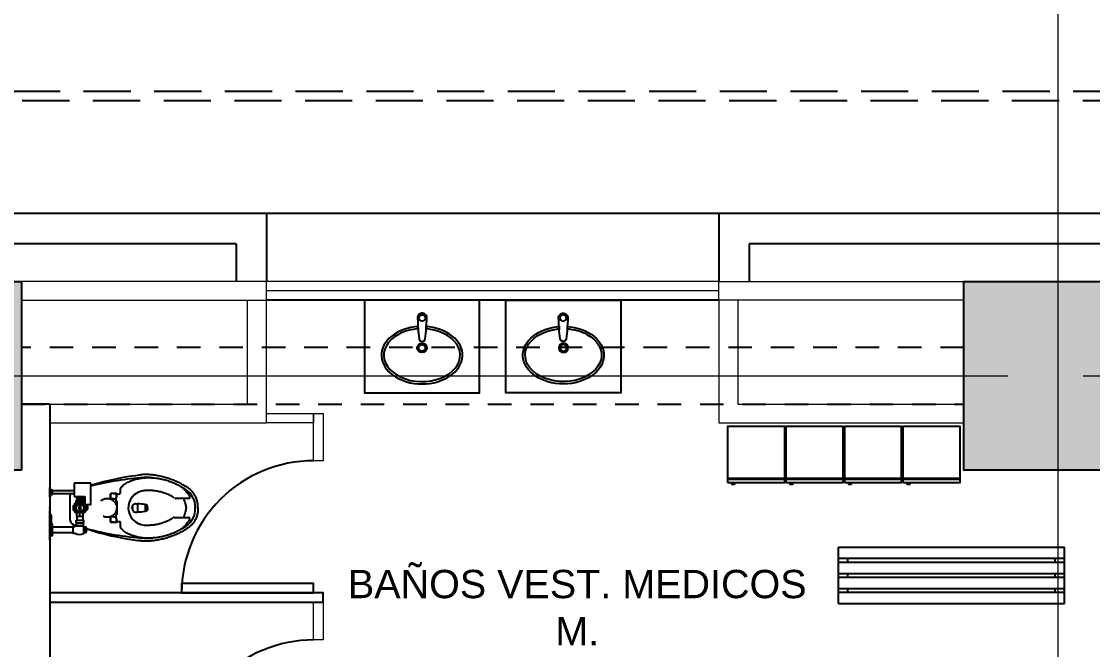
# Model space of a CAD drawing. Header units: metres. Extents: x -22 to 564, y 0 to 143.
# Drawn here: x 237.1 to 242.79, y 52.82 to 56.15 of the extents above; entities that cross this region are included whole.
import ezdxf

# ---------------------------------------------------------------- set-up
doc = ezdxf.new("R2010")
doc.units = ezdxf.units.M
for name, pattern in [('EJES630', [6.3, 5.5, -0.4, 0, -0.4]), ('XREF 2N NEURO-ONCOLOGIA$0$DASHED2', [0.375, 0.25, -0.125]), ('XREF 2N NEURO-ONCOLOGIA$0$HIDDEN2', [0.1875, 0.125, -0.0625]), ('XREF 2N NEURO-ONCOLOGIA$0$XR-00$0$HIDDEN', [0.375, 0.25, -0.125])]:
    doc.linetypes.add(name, pattern=pattern)
for name, color, linetype, lineweight in [('EJES', 11, 'EJES630', 0), ('XREF 2N NEURO-ONCOLOGIA$0$HERRERIAS', 1, 'Continuous', 18), ('XREF 2N NEURO-ONCOLOGIA$0$MUROS DE TABLAROCA', 150, 'Continuous', 13)]:
    doc.layers.add(name, color=color, linetype=linetype, lineweight=lineweight)
for name, color, linetype in [('TEXTO', 7, 'Continuous'), ('XREF 2N NEURO-ONCOLOGIA$0$-CG-M-WALL', 7, 'Continuous'), ('XREF 2N NEURO-ONCOLOGIA$0$CANCELES', 1, 'Continuous'), ('XREF 2N NEURO-ONCOLOGIA$0$COLUMNAS', 6, 'Continuous'), ('XREF 2N NEURO-ONCOLOGIA$0$CONTRAVENTEOS', 6, 'XREF 2N NEURO-ONCOLOGIA$0$HIDDEN2'), ('XREF 2N NEURO-ONCOLOGIA$0$LAMINA MULTIPERFORADA', 9, 'Continuous'), ('XREF 2N NEURO-ONCOLOGIA$0$MAMPARAS BAÑO', 1, 'Continuous'), ('XREF 2N NEURO-ONCOLOGIA$0$MOBILIARIO', 161, 'Continuous'), ('XREF 2N NEURO-ONCOLOGIA$0$Mobiliario Fijo', 40, 'Continuous'), ('XREF 2N NEURO-ONCOLOGIA$0$MUROS', 3, 'Continuous'), ('XREF 2N NEURO-ONCOLOGIA$0$MUROS BAJOS', 2, 'Continuous'), ('XREF 2N NEURO-ONCOLOGIA$0$NOVIDESA', 11, 'Continuous')]:
    doc.layers.add(name, color=color, linetype=linetype)
doc.styles.add('100 LOCALES 25', font='arial.ttf', dxfattribs={"height": 0.25})

# ---------------------------------------------------------------- blocks, each defined once
blk = doc.blocks.new('XREF 2N NEURO-ONCOLOGIA$0$WC CON FLUXO')
for p, q in [((-0.0034, 0), (0.0034, 0)), ((0, 0.0034), (0, -0.0034)), ((0.107, 0), (0.0582, 0)), ((-0.0197, -0.0022), (-0.0141, -0.0008)), ((0.0575, -0.0007), (0.0576, -0.0026)), ((0.0575, -0.0007), (0.1078, -0.0007)), ((0.0585, -0.0037), (0.069, -0.0067)), ((0.069, -0.0067), (0.0964, -0.0067)), ((0.0705, -0.0086), (0.0708, -0.0154)), ((0.0708, -0.0154), (0.0946, -0.0154)), ((0.0736, -0.1306), (0.0736, -0.0154)), ((0.0918, -0.0155), (0.0917, -0.1306)), ((0.0946, -0.0154), (0.0948, -0.0086)), ((0.0964, -0.0067), (0.1066, -0.0038)), ((0.1072, 0), (0.107, 0)), ((0.1078, -0.0025), (0.1078, -0.0007)), ((-0.0587, -0.1062), (-0.0589, -0.1062)), ((0.0587, -0.1062), (-0.0587, -0.1062)), ((0.0587, -0.1062), (0.0589, -0.1062)), ((-0.0958, -0.1423), (-0.0805, -0.1423)), ((-0.082, -0.1612), (-0.0802, -0.1612)), ((-0.082, -0.1612), (-0.0815, -0.1789)), ((-0.0805, -0.1423), (-0.08, -0.1433)), ((-0.0805, -0.1423), (-0.0801, -0.1593)), ((-0.0802, -0.1612), (-0.0801, -0.1682)), ((-0.0801, -0.1593), (-0.08, -0.1645)), ((-0.0801, -0.1682), (-0.08, -0.1743)), ((-0.08, -0.1433), (-0.08, -0.1403)), ((-0.08, -0.1403), (-0.0684, -0.1403)), ((-0.08, -0.1433), (-0.08, -0.1809)), ((-0.08, -0.1645), (-0.08, -0.1732)), ((-0.0663, -0.1424), (-0.0663, -0.1461)), ((-0.0446, -0.1606), (-0.0284, -0.1606)), ((-0.0233, -0.1591), (-0.0175, -0.145)), ((-0.0175, -0.1762), (-0.0233, -0.1621)), ((-0.0175, -0.165), (-0.0175, -0.1562)), ((-0.0174, -0.1563), (-0.0174, -0.1649)), ((-0.0154, -0.1429), (-0.0019, -0.1373)), ((-0.013, -0.1295), (-0.013, -0.1264)), ((-0.013, -0.1295), (-0.013, -0.1336)), ((-0.0127, -0.1264), (-0.0127, -0.1292)), ((-0.0086, -0.1264), (-0.0086, -0.1292)), ((-0.004, -0.1264), (-0.004, -0.1292)), ((0.0024, -0.1373), (0.0149, -0.1425)), ((0.0044, -0.1264), (0.0044, -0.1292)), ((0.009, -0.1264), (0.009, -0.1292)), ((0.0101, -0.1336), (0.0245, -0.1336)), ((0.0131, -0.1264), (0.0131, -0.1292)), ((0.0134, -0.1336), (0.0134, -0.1264)), ((0.0178, -0.1563), (0.0178, -0.1649)), ((0.0179, -0.145), (0.0233, -0.1579)), ((0.0179, -0.165), (0.0179, -0.1562)), ((0.0238, -0.1621), (0.0182, -0.1757)), ((0.027, -0.1406), (0.0268, -0.1376)), ((0.0276, -0.1396), (0.0276, -0.1521)), ((0.0276, -0.1431), (0.0287, -0.1431)), ((0.0276, -0.1781), (0.0276, -0.1691)), ((0.0276, -0.1691), (0.0276, -0.1816)), ((0.0287, -0.1431), (0.0294, -0.1781)), ((0.0287, -0.1431), (0.0292, -0.1439)), ((0.0296, -0.1701), (0.0292, -0.1439)), ((0.0292, -0.1439), (0.0294, -0.1439)), ((0.0294, -0.1439), (0.0298, -0.1431)), ((0.0294, -0.1439), (0.03, -0.1773)), ((0.0298, -0.1773), (0.0296, -0.1701)), ((0.0304, -0.1781), (0.0298, -0.1431)), ((0.0298, -0.1431), (0.03, -0.1431)), ((0.03, -0.1431), (0.0306, -0.1781)), ((0.03, -0.1431), (0.03, -0.1431)), ((0.03, -0.1431), (0.0304, -0.1439)), ((0.0304, -0.1439), (0.0308, -0.1622)), ((0.0304, -0.1439), (0.0306, -0.1439)), ((0.0306, -0.1439), (0.031, -0.1433)), ((0.0306, -0.1439), (0.0308, -0.1498)), ((0.0308, -0.1498), (0.0309, -0.1593)), ((0.0308, -0.1622), (0.0309, -0.1703)), ((0.0309, -0.1593), (0.0309, -0.1605)), ((0.0309, -0.1605), (0.0309, -0.162)), ((0.0309, -0.162), (0.031, -0.1637)), ((0.0309, -0.1703), (0.0309, -0.1724)), ((0.0732, -0.1305), (0.0664, -0.1305)), ((0.131, -0.1305), (0.0921, -0.1305)), ((0.131, -0.2187), (0.131, -0.1305)), ((-0.1331, -0.1809), (-0.1338, -0.1805)), ((-0.1331, -0.181), (-0.1331, -0.181)), ((-0.1331, -0.181), (-0.133, -0.181)), ((-0.133, -0.181), (-0.1329, -0.181)), ((-0.1329, -0.1837), (-0.133, -0.1814)), ((-0.133, -0.1814), (-0.0996, -0.1814)), ((-0.1329, -0.181), (-0.1319, -0.181)), ((-0.1329, -0.1837), (-0.0999, -0.1837)), ((-0.1302, -0.1867), (-0.1329, -0.1837)), ((-0.1319, -0.181), (-0.1269, -0.1809)), ((-0.1026, -0.1867), (-0.1302, -0.1867)), ((-0.1302, -0.1867), (-0.1301, -0.1933)), ((-0.1287, -0.1946), (-0.104, -0.1946)), ((-0.1269, -0.1809), (-0.1141, -0.1807)), ((-0.1141, -0.1807), (-0.1105, -0.1806)), ((-0.1109, -0.1952), (-0.1109, -0.1949)), ((-0.1105, -0.1806), (-0.1008, -0.1805)), ((-0.1028, -0.1933), (-0.1026, -0.1867)), ((-0.0999, -0.1837), (-0.1026, -0.1867)), ((-0.1008, -0.1805), (-0.1002, -0.1805)), ((-0.0998, -0.1814), (-0.0999, -0.1837)), ((-0.0996, -0.1805), (-0.0989, -0.1809)), ((-0.0996, -0.1814), (-0.0989, -0.181)), ((-0.0958, -0.1789), (-0.0815, -0.1789)), ((-0.0815, -0.1789), (-0.0807, -0.1775)), ((-0.0807, -0.1775), (-0.0806, -0.1775)), ((-0.0806, -0.1775), (-0.08, -0.1785)), ((-0.08, -0.1732), (-0.08, -0.1742)), ((-0.08, -0.1809), (-0.0684, -0.1809)), ((-0.0663, -0.1789), (-0.0663, -0.1751)), ((-0.0446, -0.1751), (-0.0446, -0.1777)), ((-0.0446, -0.1777), (-0.0229, -0.1776)), ((-0.0154, -0.1783), (-0.0013, -0.1842)), ((-0.0126, -0.1946), (-0.0126, -0.1919)), ((-0.0075, -0.1946), (-0.0075, -0.1919)), ((-0.0031, -0.1946), (-0.0031, -0.1919)), ((0.0022, -0.1839), (0.0158, -0.1783)), ((0.0058, -0.1946), (0.0058, -0.1919)), ((0.0097, -0.1946), (0.0097, -0.1919)), ((0.0101, -0.1876), (0.0245, -0.1876)), ((0.0134, -0.1919), (0.0134, -0.1876)), ((0.0134, -0.1946), (0.0134, -0.1919)), ((0.0162, -0.2187), (0.0162, -0.1879)), ((0.0162, -0.1879), (0.021, -0.1879)), ((0.0162, -0.2187), (0.131, -0.2187)), ((0.0201, -0.1879), (0.0205, -0.1876)), ((0.0209, -0.1879), (0.0213, -0.1876)), ((0.0267, -0.1839), (0.027, -0.1806)), ((0.0294, -0.1781), (0.0276, -0.1781)), ((0.0294, -0.1781), (0.0298, -0.1773)), ((0.0298, -0.1773), (0.03, -0.1773)), ((0.03, -0.1773), (0.0304, -0.1781)), ((0.0304, -0.1781), (0.0306, -0.1781)), ((0.0306, -0.1781), (0.031, -0.1774)), ((0.0517, -0.1879), (0.0554, -0.1879)), ((-0.0763, -0.3379), (-0.0765, -0.3256)), ((-0.0763, -0.3255), (-0.0763, -0.3536)), ((-0.0729, -0.3219), (-0.0727, -0.3219)), ((-0.0726, -0.3219), (-0.0679, -0.3219)), ((-0.0509, -0.3222), (-0.0726, -0.3219)), ((-0.0679, -0.3219), (-0.0561, -0.3219)), ((-0.0561, -0.3219), (-0.0511, -0.3219)), ((-0.0481, -0.353), (-0.0473, -0.326)), ((-0.0476, -0.3384), (-0.0479, -0.353)), ((0.0476, -0.3381), (0.0475, -0.3258)), ((0.0476, -0.3258), (0.0476, -0.353)), ((0.0511, -0.3221), (0.0512, -0.3221)), ((0.0513, -0.3221), (0.0561, -0.3221)), ((0.0731, -0.3224), (0.0513, -0.3221)), ((0.0561, -0.3221), (0.0679, -0.3221)), ((0.0679, -0.3221), (0.0729, -0.3221)), ((0.0759, -0.3542), (0.0767, -0.3262)), ((0.0763, -0.3386), (0.0761, -0.3539)), ((-0.1069, -0.3779), (-0.1063, -0.3779)), ((-0.1047, -0.377), (-0.1046, -0.3768)), ((-0.1029, -0.3758), (-0.1024, -0.3758)), ((-0.1024, -0.3758), (-0.0787, -0.3758)), ((-0.0763, -0.3536), (-0.056, -0.3539)), ((-0.0761, -0.3536), (-0.0761, -0.3536)), ((-0.0752, -0.3536), (-0.0761, -0.3536)), ((-0.0761, -0.3536), (-0.0761, -0.3538)), ((-0.0761, -0.3538), (-0.0761, -0.3539)), ((-0.0735, -0.3627), (-0.0761, -0.3539)), ((-0.0752, -0.3536), (-0.0752, -0.3536)), ((-0.0752, -0.3536), (-0.0729, -0.3536)), ((-0.0742, -0.3721), (-0.0742, -0.3698)), ((-0.0735, -0.3636), (-0.0735, -0.3598)), ((-0.0693, -0.3562), (-0.056, -0.3563)), ((-0.056, -0.353), (-0.0373, -0.353)), ((-0.056, -0.353), (-0.056, -0.3563)), ((-0.0364, -0.3539), (-0.0364, -0.3562)), ((0.0364, -0.3562), (0.0364, -0.3539)), ((0.0373, -0.353), (0.0551, -0.353)), ((0.056, -0.3539), (0.056, -0.3562)), ((0.056, -0.3539), (0.0759, -0.3542)), ((0.0761, -0.3541), (0.0735, -0.3629)), ((0.0735, -0.3598), (0.0735, -0.3636)), ((0.0742, -0.3698), (0.0742, -0.3721)), ((0.0761, -0.3539), (0.0759, -0.3539)), ((0.0761, -0.354), (0.0761, -0.3539)), ((0.0761, -0.3541), (0.0761, -0.354)), ((0.0787, -0.3758), (0.1024, -0.3758)), ((0.1024, -0.3758), (0.1029, -0.3758)), ((0.1069, -0.3779), (0.1052, -0.3779)), ((-0.0026, -0.4379), (-0.0058, -0.4387)), ((0.0058, -0.4387), (-0.0058, -0.4387)), ((0.0026, -0.4379), (0.0058, -0.4387)), ((-0.0907, -0.5014), (-0.0907, -0.5014)), ((0.0216, -0.4666), (-0.0216, -0.4666)), ((0.0181, -0.5057), (-0.0181, -0.5057)), ((-0.0176, -0.5057), (-0.0171, -0.5081)), ((0.0176, -0.5057), (0.0171, -0.5081)), ((0, -0.5182), (0, -0.5191)), ((-0.0501, -0.6597), (-0.0501, -0.7362)), ((0.0501, -0.7362), (0.0501, -0.6674)), ((-0.0062, -0.724), (0, -0.724)), ((0.0062, -0.724), (0, -0.724))]:
    blk.add_line(p, q)
for points in [[(-0.169, -0.0008), (-0.1688, 0)], [(-0.1688, 0), (-0.0143, 0)], [(-0.0141, -0.0008), (-0.0143, 0)], [(-0.169, -0.0008), (-0.1634, -0.0022)], [(-0.1686, -0.0008), (-0.0145, -0.0008)], [(-0.1634, -0.0022), (-0.0197, -0.0022)], [(-0.152, -0.0025), (-0.1464, -0.0081)], [(-0.1473, -0.013), (-0.1477, -0.0069)], [(-0.1452, -0.015), (-0.0876, -0.015)], [(-0.145, -0.0087), (-0.0382, -0.0087)], [(-0.0855, -0.013), (-0.0853, -0.0087)], [(-0.0367, -0.0081), (-0.0312, -0.0025)], [(-0.1318, -0.1231), (-0.1338, -0.1231), (-0.1338, -0.135)], [(-0.101, -0.1231), (-0.099, -0.1231), (-0.099, -0.135)], [(-0.0967, -0.1399), (-0.0965, -0.1403)], [(-0.0958, -0.1412), (-0.0958, -0.1789), (-0.0958, -0.1799)], [(-0.0807, -0.1775), (-0.0811, -0.168), (-0.0812, -0.1612)], [(-0.0446, -0.1461), (-0.0446, -0.1435), (-0.0228, -0.1434)], [(-0.0149, -0.1632), (-0.0149, -0.1579), (-0.0132, -0.1579), (-0.0132, -0.1598), (-0.0116, -0.1598), (-0.0116, -0.1579), (-0.0099, -0.1579), (-0.0099, -0.1632), (-0.0116, -0.1632), (-0.0116, -0.1613), (-0.0132, -0.1613), (-0.0132, -0.1632), (-0.0149, -0.1632)], [(-0.0137, -0.1355), (-0.0135, -0.1336), (-0.0096, -0.1336)], [(-0.0074, -0.1618), (-0.0045, -0.1618), (-0.0045, -0.1632), (-0.0091, -0.1632), (-0.0091, -0.1579), (-0.0045, -0.1579), (-0.0045, -0.1593), (-0.0074, -0.1593), (-0.0074, -0.1618)], [(-0.0074, -0.1612), (-0.005, -0.1612), (-0.005, -0.1599)], [(-0.0039, -0.1579), (-0.0023, -0.1579), (-0.0023, -0.1618), (-0.0002, -0.1618), (-0.0002, -0.1632), (-0.0039, -0.1632), (-0.0039, -0.1579)], [(-0.0008, -0.1579), (0.0008, -0.1579), (0.0018, -0.1612), (0.0027, -0.1579), (0.0043, -0.1579), (0.0027, -0.1632), (0.0008, -0.1632), (-0.0008, -0.1579)], [(0.0064, -0.1618), (0.0093, -0.1618), (0.0093, -0.1632), (0.0048, -0.1632), (0.0048, -0.1579), (0.0093, -0.1579), (0.0093, -0.1593), (0.0064, -0.1593), (0.0064, -0.1618)], [(0.0064, -0.1612), (0.0089, -0.1612), (0.0089, -0.1599)], [(0.0097, -0.1632), (0.0114, -0.1606), (0.0097, -0.1579), (0.0116, -0.1579), (0.0124, -0.1592), (0.0132, -0.1579), (0.0151, -0.1579), (0.0134, -0.1606), (0.0151, -0.1632), (0.0132, -0.1632), (0.0124, -0.1619), (0.0116, -0.1632), (0.0097, -0.1632)], [(0.053, -0.1489), (0.053, -0.1417), (0.0573, -0.1417), (0.0573, -0.1384), (0.0587, -0.1384), (0.0587, -0.1828), (0.0573, -0.1828), (0.0573, -0.1795), (0.053, -0.1795), (0.053, -0.1723), (0.0573, -0.1723), (0.0573, -0.1489), (0.053, -0.1489), (0.053, -0.1723)], [(0.0587, -0.1833), (0.0594, -0.1793), (0.0599, -0.1585), (0.0594, -0.1419), (0.059, -0.1387), (0.0587, -0.1379)], [(-0.0965, -0.1805), (-0.1363, -0.1805)], [(-0.133, -0.1814), (-0.1338, -0.1814), (-0.1331, -0.181), (-0.1331, -0.1809), (-0.1331, -0.1809), (-0.1331, -0.1809), (-0.1331, -0.1809), (-0.1331, -0.1809), (-0.1331, -0.1808), (-0.1331, -0.1808), (-0.1331, -0.1808), (-0.133, -0.1808), (-0.133, -0.1808), (-0.1329, -0.1808), (-0.1329, -0.1808), (-0.1328, -0.1808), (-0.1326, -0.1808), (-0.1322, -0.1808), (-0.1313, -0.1808), (-0.1297, -0.1807), (-0.1275, -0.1807), (-0.1236, -0.1806), (-0.1168, -0.1806), (-0.1117, -0.1805), (-0.1093, -0.1805), (-0.1093, -0.1805)], [(-0.0989, -0.1809), (-0.0989, -0.1809), (-0.0989, -0.1809), (-0.0989, -0.1809), (-0.0989, -0.1809), (-0.0989, -0.1809), (-0.099, -0.1809), (-0.099, -0.1809), (-0.099, -0.1809), (-0.099, -0.1809), (-0.0992, -0.1809), (-0.0998, -0.1809), (-0.1026, -0.181), (-0.1045, -0.181), (-0.1092, -0.1811), (-0.1162, -0.1812), (-0.1277, -0.1813), (-0.1297, -0.1813), (-0.1314, -0.1814), (-0.1325, -0.1814), (-0.1332, -0.1814), (-0.1334, -0.1814)], [(-0.1219, -0.1952), (-0.1219, -0.1949)], [(0.0212, -0.188), (0.0212, -0.1879), (0.0514, -0.1879), (0.0514, -0.1879)]]:
    blk.add_lwpolyline(points)
for points in [[(-0.1318, -0.015), (-0.101, -0.015), (-0.101, -0.1231), (-0.1318, -0.1231)], [(-0.0663, -0.1461), (-0.0446, -0.1461), (-0.0446, -0.1751), (-0.0663, -0.1751)], [(-0.013, -0.1264), (0.0134, -0.1264), (0.0134, -0.1292), (-0.013, -0.1292)], [(0.031, -0.1814), (0.0417, -0.1814), (0.0417, -0.1398), (0.031, -0.1398)], [(0.031, -0.1399), (0.0372, -0.1399), (0.0372, -0.1487), (0.031, -0.1487)], [(0.031, -0.1517), (0.0372, -0.1517), (0.0372, -0.1694), (0.031, -0.1694)], [(0.0417, -0.1455), (0.053, -0.1455), (0.053, -0.1757), (0.0417, -0.1757)], [(-0.0131, -0.1919), (0.0135, -0.1919), (0.0135, -0.1946), (-0.0131, -0.1946)], [(-0.0073, -0.1946), (0.0077, -0.1946), (0.0077, -0.2007), (-0.0073, -0.2007)], [(0.031, -0.1725), (0.0372, -0.1725), (0.0372, -0.1813), (0.031, -0.1813)]]:
    blk.add_lwpolyline(points, close=True)
for radius in [0.0287, 0.0208, 0.0206]:
    blk.add_circle((0.0002, -0.1606), radius)
for centre, radius, start, end in [((0.0582, -0.0007), 0.000699, 90.9528, 179.9884), ((-0.1685, 0.0038), 0.0046, 263.5947, 268.4559), ((-0.1529, -0.0035), 0.00135, 45.0725, 87.1801), ((-0.1452, -0.0129), 0.0021, 183, 270), ((-0.145, -0.0067), 0.00204, 225, 270), ((-0.0876, -0.0129), 0.0021, 270, 357), ((-0.0382, -0.0067), 0.00204, 270, 315), ((-0.0302, -0.0035), 0.00137, 94.7227, 134.7414), ((-0.0146, 0.0033), 0.00404, 271.1487, 276.8791), ((0.059, -0.0024), 0.0014, 186.7349, 251.2313), ((0.0685, -0.0087), 0.00201, 2.8263, 77.3063), ((0.0968, -0.0087), 0.00201, 102.6722, 177.1705), ((0.1064, -0.0024), 0.00142, 280.2182, 357.7148), ((0.1071, -0.0007), 0.000699, 359.9963, 84.9523), ((-0.0589, -0.1386), 0.0324, 90, 162.4418), ((0.0589, -0.1386), 0.0324, 63.0756, 90), ((-0.0899, -0.1604), 0.0506, 150.3792, 203.3877), ((-0.0976, -0.135), 0.0014, 180, 202.3854), ((-0.1465, -0.1622), 0.0546, 24.1417, 29.2361), ((-0.0951, -0.1399), 0.00152, 197.7005, 241.6179), ((1.4324, -0.6105), 1.5966, 162.4445, 162.9485), ((1.4324, -0.6105), 1.5966, 162.4418, 162.4445), ((0.3455, -0.1572), 0.4265, 180.5403, 182.731), ((-0.0684, -0.1424), 0.0021, 0, 90), ((0.0002, -0.1606), 0.0342, 112.6823, 150.0864), ((0.0002, -0.1606), 0.0338, 113.03, 149.6072), ((-0.0196, -0.1606), 0.00402, 157.4999, 202.5001), ((-0.0138, -0.1466), 0.00402, 112.4999, 157.5001), ((0.0002, -0.3691), 0.2137, 85.2566, 94.7434), ((0.0002, 0.0479), 0.2137, 265.2566, 274.7434), ((0.0002, -0.3691), 0.2136, 85.2842, 94.7158), ((0.0002, 0.0479), 0.2136, 265.2842, 274.7158), ((-0.0048, -0.1633), 0.00333, 92.771, 141.1546), ((0.0002, -0.1412), 0.00442, 60.0251, 118.4175), ((0.009, -0.1633), 0.00333, 92.771, 141.1546), ((0.0002, -0.1606), 0.0342, 51.9601, 67.3177), ((0.003, -0.1564), 0.0287, 52.4204, 68.7317), ((0.0139, -0.1468), 0.00445, 24.0076, 75.6524), ((0.0193, -0.1605), 0.00473, 339.5535, 33.7109), ((0.0206, -0.1386), 0.00627, 9.3541, 51.7711), ((0.0206, -0.1386), 0.00627, 9.3541, 51.7711), ((0.0324, -0.1366), 0.00562, 189.3834, 212.1713), ((-0.0002, -0.1608), 0.0347, 30.4452, 36.7467), ((0.003, -0.1588), 0.0304, 29.7018, 36.0418), ((0.0664, -0.1382), 0.00771, 89.9605, 177.6253), ((0.0827, -0.0413), 0.0897, 263.9649, 276.0445), ((1.4324, -0.6105), 1.5966, 164.9037, 175.9972), ((-0.1287, -0.1933), 0.00134, 181.5, 270), ((-0.1216, -0.1949), 0.000343, 129.5338, 173.6561), ((-0.1216, -0.1952), 0.000336, 184.2026, 265.607), ((-0.1164, -0.1279), 0.0678, 265.6071, 274.393), ((1.2435, -0.6427), 1.4264, 162.7735, 163.1187), ((1.2567, -0.6451), 1.4396, 161.7644, 162.8369), ((-0.1112, -0.1952), 0.000336, 274.393, 0), ((-0.1113, -0.1949), 0.000384, 6.4023, 46.3389), ((-0.1041, -0.1933), 0.00132, 272.56, 359.5188), ((-0.0953, -0.1812), 0.0014, 109.984, 146.4949), ((-0.0684, -0.1788), 0.0021, 269.9217, 358.0095), ((0.0002, -0.1606), 0.0342, 209.8982, 247.1956), ((0.0002, -0.1606), 0.0338, 210.3928, 246.97), ((-0.0138, -0.1746), 0.00402, 202.4999, 244.6781), ((0.0002, -0.1803), 0.00418, 247.9601, 298.5157), ((0.0002, -0.1606), 0.0338, 293.03, 298.243), ((-0.001, -0.1578), 0.0373, 292.8404, 297.3937), ((0.0141, -0.1745), 0.00418, 292.9328, 343.6813), ((0.0361, -0.0373), 0.1513, 264.2467, 275.9084), ((0.0206, -0.1826), 0.00627, 308.223, 348.2751), ((0.0206, -0.1826), 0.00627, 308.223, 348.2751), ((0.0326, -0.1847), 0.00586, 147.9912, 172.4866), ((0.0023, -0.1619), 0.0318, 322.8069, 330.7575), ((0.0148, -0.1706), 0.0161, 322.8448, 332.2385), ((0.0551, -0.1842), 0.0037, 273.989, 13.1466), ((-1.4324, -0.6105), 1.5966, 4.0028, 14.2041), ((-1.2567, -0.6451), 1.4396, 17.1303, 17.2305), ((-1.2427, -0.6426), 1.4255, 16.8408, 17.2004), ((1.2435, -0.6427), 1.4264, 163.2334, 173.7464), ((-1.2427, -0.6426), 1.4255, 6.2485, 16.8299), ((-0.0729, -0.3255), 0.00364, 90, 180.8185), ((-0.0727, -0.3255), 0.00364, 89.1815, 180), ((-0.0511, -0.3255), 0.00364, 26.429, 90), ((-0.0509, -0.3259), 0.00364, 358.3631, 89.1815), ((0.0511, -0.3258), 0.00364, 90, 180.8185), ((0.0513, -0.3258), 0.00364, 89.1815, 180), ((0.0729, -0.3258), 0.00364, 26.429, 90), ((0.073, -0.3261), 0.00364, 358.3631, 89.1815), ((-0.0034, -0.496), 0.1575, 131.7258, 132.3304), ((-0.1069, -0.3799), 0.00196, 89.3673, 131.099), ((-0.1063, -0.3761), 0.00184, 269.3463, 330.6492), ((-0.1029, -0.3777), 0.00195, 90.4112, 151.5615), ((-0.0787, -0.3712), 0.00455, 270, 0), ((-0.0752, -0.3536), 0.00091, 180.8185, 196.1443), ((-0.0373, -0.3539), 0.00091, 0, 90), ((-0.0004, -12.4585), 12.1022, 89.8216, 90.17503), ((0.0373, -0.3539), 0.00091, 90, 180), ((0.0551, -0.3539), 0.00091, 0, 90), ((0.0469, 2.1477), 2.504, 270.1875, 270.5141), ((0.0787, -0.3712), 0.00455, 180, 270), ((0.0752, -0.3539), 0.00091, 343.8557, 359.1815), ((0.1029, -0.3777), 0.00195, 28.4386, 89.5888), ((0.1069, -0.3799), 0.00198, 49.0875, 90.4462), ((0.0044, -0.4948), 0.156, 47.6682, 48.2772), ((0.0001, -0.5079), 0.091, 9.2548, 175.9387), ((-0.0014, -0.4367), 0.000598, 317.9323, 342.9776), ((0.0014, -0.4367), 0.000597, 196.9872, 222.103), ((0.1315, -0.5194), 0.2925, 175.9969, 184.8615), ((0.519, -0.4383), 0.5413, 182.9967, 187.144), ((-0.5069, -0.4394), 0.5292, 352.8086, 357.0508), ((-0.1315, -0.5194), 0.2925, 355.0124, 4.0031), ((-0.0006, -0.5183), 0.000937, 263.4365, 309.8712), ((0.0006, -0.5183), 0.000937, 230.1288, 276.5635), ((-0.0574, -0.6597), 0.00728, 0, 37.067), ((0.0574, -0.6674), 0.00728, 142.0152, 180), ((0.252, -0.4971), 0.415, 208.3551, 213.0094), ((-0.0062, -0.6649), 0.1071, 213.0094, 272.1861), ((-0.0574, -0.7362), 0.00728, 238.4381, 0), ((0.0197, -0.5584), 0.1676, 245.3845, 256.7621), ((0.0197, -0.5584), 0.1676, 256.7621, 258.2805), ((0.0197, -0.5584), 0.1676, 258.2805, 261.1157), ((0.0062, -0.6649), 0.1071, 267.8139, 326.9906), ((-0.0197, -0.5584), 0.1676, 278.8843, 281.7195), ((-0.0197, -0.5584), 0.1676, 281.7195, 283.2379), ((-0.0197, -0.5584), 0.1676, 283.2379, 294.6155), ((0.0574, -0.7362), 0.00728, 180, 301.5619), ((-0.252, -0.4971), 0.415, 326.9906, 331.7101), ((0, -0.8279), 0.056, 90, 92.1861), ((0, -0.8279), 0.056, 87.8139, 90)]:
    blk.add_arc(centre, radius, start, end)
blk.add_ellipse((0.1105, -0.4263), major_axis=(-0.0713, 0.1429), ratio=0.110156, start_param=-1.280538, end_param=-1.272211)
for points, knots in [([(-0.0612, -0.7424), (-0.0685, -0.7379), (-0.0756, -0.7332), (-0.0857, -0.7253), (-0.089, -0.7226), (-0.0953, -0.7167), (-0.0982, -0.7136), (-0.1066, -0.7038), (-0.1115, -0.6969), (-0.1204, -0.6826), (-0.1244, -0.6752), (-0.1318, -0.6599), (-0.1351, -0.6521), (-0.1411, -0.6361), (-0.1438, -0.628), (-0.1487, -0.6117), (-0.1509, -0.6035), (-0.1546, -0.5869), (-0.1562, -0.5785), (-0.1585, -0.5616), (-0.1593, -0.5532), (-0.1603, -0.5364), (-0.1605, -0.528), (-0.1603, -0.5112), (-0.1599, -0.5028), (-0.1585, -0.4902), (-0.158, -0.486), (-0.1566, -0.4776), (-0.1558, -0.4734), (-0.153, -0.4608), (-0.1507, -0.4526), (-0.1467, -0.4403), (-0.1453, -0.4363), (-0.1431, -0.4303), (-0.1423, -0.4283), (-0.1407, -0.4243), (-0.1398, -0.4224), (-0.1371, -0.4165), (-0.1352, -0.4127), (-0.1311, -0.4053), (-0.1288, -0.4017), (-0.1239, -0.3948), (-0.1212, -0.3915), (-0.1155, -0.3853), (-0.1125, -0.3823), (-0.1094, -0.3795)], [0, 0, 0, 0, 0.0625, 0.0625, 0.09375, 0.09375, 0.125, 0.125, 0.1875, 0.1875, 0.25, 0.25, 0.3125, 0.3125, 0.375, 0.375, 0.4375, 0.4375, 0.5, 0.5, 0.5625, 0.5625, 0.625, 0.625, 0.6875, 0.6875, 0.71875, 0.71875, 0.75, 0.75, 0.8125, 0.8125, 0.84375, 0.84375, 0.859375, 0.859375, 0.875, 0.875, 0.90625, 0.90625, 0.9375, 0.9375, 0.96875, 0.96875, 1, 1, 1, 1]), ([(-0.0742, -0.3698), (-0.0742, -0.3695), (-0.0741, -0.3691), (-0.074, -0.3682), (-0.0739, -0.3678), (-0.0737, -0.3667), (-0.0737, -0.3661), (-0.0735, -0.3649), (-0.0735, -0.3643), (-0.0735, -0.3636)], [0, 0, 0, 0, 0.25, 0.25, 0.5, 0.5, 0.75, 0.75, 1, 1, 1, 1]), ([(-0.0735, -0.3598), (-0.0735, -0.3595), (-0.0735, -0.3593), (-0.0734, -0.3588), (-0.0733, -0.3586), (-0.0731, -0.3582), (-0.073, -0.358), (-0.0727, -0.3576), (-0.0725, -0.3574), (-0.0721, -0.357), (-0.0719, -0.3569), (-0.0715, -0.3566), (-0.0712, -0.3565), (-0.0707, -0.3564), (-0.0704, -0.3563), (-0.0699, -0.3562), (-0.0696, -0.3562), (-0.0693, -0.3562)], [0, 0, 0, 0, 0.125, 0.125, 0.25, 0.25, 0.375, 0.375, 0.5, 0.5, 0.625, 0.625, 0.75, 0.75, 0.875, 0.875, 1, 1, 1, 1]), ([(0.1094, -0.3795), (0.1157, -0.3852), (0.1214, -0.3914), (0.1313, -0.4052), (0.1354, -0.4126), (0.1398, -0.4224), (0.1407, -0.4244), (0.1423, -0.4283), (0.1431, -0.4303), (0.1454, -0.4363), (0.1468, -0.4404), (0.1507, -0.4527), (0.153, -0.4609), (0.1567, -0.4775), (0.1581, -0.4858), (0.1599, -0.5026), (0.1603, -0.5111), (0.1605, -0.5281), (0.1603, -0.5367), (0.1592, -0.5537), (0.1584, -0.5622), (0.1561, -0.5789), (0.1546, -0.5872), (0.1508, -0.6037), (0.1487, -0.6119), (0.1438, -0.6281), (0.1411, -0.6361), (0.135, -0.6521), (0.1317, -0.66), (0.1244, -0.6753), (0.1203, -0.6828), (0.1136, -0.6936), (0.1112, -0.6971), (0.1062, -0.704), (0.1035, -0.7074), (0.0979, -0.7139), (0.095, -0.717), (0.0888, -0.7228), (0.0856, -0.7255), (0.0756, -0.7332), (0.0684, -0.7379), (0.0612, -0.7424)], [0, 0, 0, 0, 0.0625, 0.0625, 0.125, 0.125, 0.140625, 0.140625, 0.15625, 0.15625, 0.1875, 0.1875, 0.25, 0.25, 0.3125, 0.3125, 0.375, 0.375, 0.4375, 0.4375, 0.5, 0.5, 0.5625, 0.5625, 0.625, 0.625, 0.6875, 0.6875, 0.75, 0.75, 0.8125, 0.8125, 0.84375, 0.84375, 0.875, 0.875, 0.90625, 0.90625, 0.9375, 0.9375, 1, 1, 1, 1]), ([(0.0693, -0.3562), (0.0696, -0.3562), (0.0699, -0.3562), (0.0704, -0.3563), (0.0707, -0.3564), (0.0712, -0.3565), (0.0715, -0.3566), (0.0719, -0.3569), (0.0721, -0.357), (0.0725, -0.3574), (0.0727, -0.3576), (0.073, -0.358), (0.0731, -0.3582), (0.0733, -0.3586), (0.0734, -0.3588), (0.0735, -0.3593), (0.0735, -0.3595), (0.0735, -0.3598)], [0, 0, 0, 0, 0.125, 0.125, 0.25, 0.25, 0.375, 0.375, 0.5, 0.5, 0.625, 0.625, 0.75, 0.75, 0.875, 0.875, 1, 1, 1, 1]), ([(0.0735, -0.3636), (0.0735, -0.3643), (0.0735, -0.3649), (0.0737, -0.3661), (0.0737, -0.3667), (0.0739, -0.3678), (0.074, -0.3682), (0.0741, -0.3691), (0.0742, -0.3695), (0.0742, -0.3698)], [0, 0, 0, 0, 0.25, 0.25, 0.5, 0.5, 0.75, 0.75, 1, 1, 1, 1]), ([(-0.0058, -0.4387), (-0.0066, -0.4389), (-0.0075, -0.4391), (-0.0092, -0.4395), (-0.01, -0.4397), (-0.0125, -0.4404), (-0.0141, -0.4412), (-0.0168, -0.443), (-0.018, -0.4442), (-0.0199, -0.4466), (-0.0207, -0.4479), (-0.0218, -0.4507), (-0.0222, -0.4521), (-0.0224, -0.4543), (-0.0225, -0.455), (-0.0224, -0.4565), (-0.0224, -0.4572), (-0.0221, -0.4608), (-0.0218, -0.4637), (-0.0216, -0.4666)], [0, 0, 0, 0, 0.0625, 0.0625, 0.125, 0.125, 0.25, 0.25, 0.375, 0.375, 0.5, 0.5, 0.625, 0.625, 0.6875, 0.6875, 0.75, 0.75, 1, 1, 1, 1]), ([(-0.001, -0.4371), (-0.001, -0.4372), (-0.0011, -0.4372), (-0.0012, -0.4373), (-0.0012, -0.4373), (-0.0014, -0.4375), (-0.0016, -0.4375), (-0.002, -0.4377), (-0.0023, -0.4378), (-0.0026, -0.4379)], [0, 0, 0, 0, 0.125, 0.125, 0.25, 0.25, 0.5, 0.5, 1, 1, 1, 1]), ([(-0.0008, -0.4369), (-0.0008, -0.4366), (-0.0007, -0.4363), (-0.0005, -0.4359), (-0.0004, -0.4357), (-0.0003, -0.4355), (-0.0003, -0.4355), (-0.0002, -0.4353), (-0.0001, -0.4353), (0.0001, -0.4353), (0.0002, -0.4353), (0.0003, -0.4354), (0.0003, -0.4355), (0.0004, -0.4357), (0.0005, -0.4359), (0.0007, -0.4363), (0.0008, -0.4366), (0.0008, -0.4369)], [0, 0, 0, 0, 0.25, 0.25, 0.375, 0.375, 0.4375, 0.4375, 0.5, 0.5, 0.5625, 0.5625, 0.625, 0.625, 0.75, 0.75, 1, 1, 1, 1]), ([(0.0026, -0.4379), (0.0023, -0.4378), (0.002, -0.4377), (0.0016, -0.4375), (0.0014, -0.4375), (0.0012, -0.4373), (0.0012, -0.4373), (0.0011, -0.4372), (0.001, -0.4372), (0.001, -0.4371)], [0, 0, 0, 0, 0.5, 0.5, 0.75, 0.75, 0.875, 0.875, 1, 1, 1, 1]), ([(0.0058, -0.4387), (0.0066, -0.4389), (0.0075, -0.4391), (0.0092, -0.4395), (0.01, -0.4397), (0.0125, -0.4404), (0.0141, -0.4412), (0.0168, -0.443), (0.018, -0.4442), (0.0199, -0.4466), (0.0207, -0.4479), (0.0218, -0.4507), (0.0222, -0.4521), (0.0224, -0.4543), (0.0225, -0.455), (0.0224, -0.4565), (0.0224, -0.4572), (0.0221, -0.4608), (0.0218, -0.4637), (0.0216, -0.4666)], [0, 0, 0, 0, 0.0625, 0.0625, 0.125, 0.125, 0.25, 0.25, 0.375, 0.375, 0.5, 0.5, 0.625, 0.625, 0.6875, 0.6875, 0.75, 0.75, 1, 1, 1, 1]), ([(-0.0907, -0.5014), (-0.091, -0.5048), (-0.0911, -0.5082), (-0.0912, -0.5149), (-0.0912, -0.5183), (-0.0911, -0.5285), (-0.0907, -0.5352), (-0.0895, -0.5487), (-0.0887, -0.5554), (-0.0864, -0.5686), (-0.085, -0.5752), (-0.0816, -0.5881), (-0.0798, -0.5946), (-0.0756, -0.6073), (-0.0733, -0.6136), (-0.0682, -0.6261), (-0.0654, -0.6323), (-0.0591, -0.6442), (-0.0556, -0.6499), (-0.0515, -0.6554)], [0, 0, 0, 0, 0.0625, 0.0625, 0.125, 0.125, 0.25, 0.25, 0.375, 0.375, 0.5, 0.5, 0.625, 0.625, 0.75, 0.75, 0.875, 0.875, 1, 1, 1, 1]), ([(0, -0.5182), (-0.001, -0.518), (-0.002, -0.5179), (-0.0041, -0.5177), (-0.0051, -0.5176), (-0.0082, -0.5172), (-0.0102, -0.5169), (-0.0127, -0.5164), (-0.0132, -0.5163), (-0.0141, -0.5159), (-0.0145, -0.5156), (-0.0152, -0.515), (-0.0155, -0.5146), (-0.0158, -0.5139), (-0.0159, -0.5134), (-0.0164, -0.5114), (-0.0168, -0.5098), (-0.0171, -0.5081)], [0, 0, 0, 0, 0.125, 0.125, 0.25, 0.25, 0.5, 0.5, 0.5625, 0.5625, 0.625, 0.625, 0.6875, 0.6875, 0.75, 0.75, 1, 1, 1, 1]), ([(-0.0007, -0.5193), (-0.0026, -0.519), (-0.0046, -0.5188), (-0.0085, -0.5182), (-0.0104, -0.5179), (-0.0128, -0.5174), (-0.0133, -0.5172), (-0.0141, -0.5168), (-0.0145, -0.5165), (-0.0152, -0.5157), (-0.0154, -0.5153), (-0.0158, -0.5145), (-0.0159, -0.514), (-0.0164, -0.5117), (-0.0168, -0.5099), (-0.0171, -0.5081)], [0, 0, 0, 0, 0.25, 0.25, 0.5, 0.5, 0.5625, 0.5625, 0.625, 0.625, 0.6875, 0.6875, 0.75, 0.75, 1, 1, 1, 1]), ([(0, -0.5182), (0.001, -0.518), (0.002, -0.5179), (0.0041, -0.5177), (0.0051, -0.5176), (0.0082, -0.5172), (0.0102, -0.5169), (0.0127, -0.5164), (0.0132, -0.5163), (0.0141, -0.5159), (0.0145, -0.5156), (0.0152, -0.515), (0.0155, -0.5146), (0.0158, -0.5139), (0.0159, -0.5134), (0.0164, -0.5114), (0.0168, -0.5098), (0.0171, -0.5081)], [0, 0, 0, 0, 0.125, 0.125, 0.25, 0.25, 0.5, 0.5, 0.5625, 0.5625, 0.625, 0.625, 0.6875, 0.6875, 0.75, 0.75, 1, 1, 1, 1]), ([(0.0007, -0.5193), (0.0026, -0.519), (0.0046, -0.5188), (0.0085, -0.5182), (0.0104, -0.5179), (0.0128, -0.5174), (0.0133, -0.5172), (0.0141, -0.5168), (0.0145, -0.5165), (0.0152, -0.5157), (0.0154, -0.5153), (0.0158, -0.5145), (0.0159, -0.514), (0.0164, -0.5117), (0.0168, -0.5099), (0.0171, -0.5081)], [0, 0, 0, 0, 0.25, 0.25, 0.5, 0.5, 0.5625, 0.5625, 0.625, 0.625, 0.6875, 0.6875, 0.75, 0.75, 1, 1, 1, 1]), ([(0.0516, -0.6629), (0.0539, -0.66), (0.056, -0.6569), (0.0599, -0.6506), (0.0617, -0.6474), (0.0669, -0.6376), (0.07, -0.6308), (0.0754, -0.617), (0.0778, -0.61), (0.0822, -0.5959), (0.0842, -0.5888), (0.0875, -0.5744), (0.0888, -0.5671), (0.0908, -0.5524), (0.0914, -0.545), (0.0922, -0.5302), (0.0923, -0.5228), (0.0919, -0.5117), (0.0917, -0.508), (0.0912, -0.5025), (0.091, -0.5006), (0.0906, -0.4978), (0.0905, -0.4969), (0.0902, -0.4951), (0.0901, -0.4941), (0.0899, -0.4932)], [0, 0, 0, 0, 0.0625, 0.0625, 0.125, 0.125, 0.25, 0.25, 0.375, 0.375, 0.5, 0.5, 0.625, 0.625, 0.75, 0.75, 0.875, 0.875, 0.9375, 0.9375, 0.96875, 0.96875, 0.984375, 0.984375, 1, 1, 1, 1])]:
    blk.add_open_spline(points, degree=3, knots=knots)
for points, weights in [([(-0.1769, -0.5175), (-0.1775, -0.505), (-0.1762, -0.4926)], [1, 0.96771874759, 0.94216281398]), ([(-0.1762, -0.4926), (-0.1751, -0.4824), (-0.1727, -0.4725)], [0.94216281398, 0.922339074528, 0.90656203066]), ([(0.1762, -0.4926), (0.1751, -0.4825), (0.1727, -0.4727)], [0.94216281398, 0.922518420865, 0.906847833249]), ([(0.1769, -0.5175), (0.1775, -0.505), (0.1762, -0.4926)], [1, 0.96771874759, 0.94216281398]), ([(-0.1768, -0.5194), (-0.1769, -0.5185), (-0.1769, -0.5175)], [1, 0.999997543195, 1]), ([(0.1768, -0.5194), (0.1769, -0.5185), (0.1769, -0.5175)], [1, 0.999997543195, 1]), ([(0, -0.7862), (-0.0008, -0.7862), (-0.0016, -0.7862)], [1, 0.999818026965, 1])]:
    blk.add_rational_spline(points, weights, degree=2)
for points, weights, knots in [([(-0.0016, -0.7862), (-0.0705, -0.7889), (-0.1081, -0.731), (-0.1708, -0.6344), (-0.1768, -0.5194)], [1, 0.869595072185, 1, 0.965853886877, 1], [0.004294, 0.004294, 0.004294, 0.32836, 0.32836, 0.9293445, 0.9293445, 0.9293445]), ([(0, -0.7862), (0.0008, -0.7862), (0.0016, -0.7862), (0.0705, -0.7889), (0.1081, -0.731), (0.1708, -0.6344), (0.1768, -0.5194)], [1, 0.999818026965, 1, 0.869595072185, 1, 0.965853886877, 1], [0, 0, 0, 0.004294, 0.004294, 0.32836, 0.32836, 0.9293445, 0.9293445, 0.9293445])]:
    blk.add_rational_spline(points, weights, degree=2, knots=knots)
blk = doc.blocks.new('XREF 2N NEURO-ONCOLOGIA$0$XR-00$0$TZF-1-310')
at = {"linetype": 'XREF 2N NEURO-ONCOLOGIA$0$XR-00$0$HIDDEN', "ltscale": 0.1}
blk.add_circle((0, -0.305), 0.05, dxfattribs=at)
blk.add_blockref('XREF 2N NEURO-ONCOLOGIA$0$WC CON FLUXO', (0, 0))
blk = doc.blocks.new('XREF 2N NEURO-ONCOLOGIA$0$CASILLDO')
for p, q in [((-0.15, -0.276), (0.15, -0.276)), ((-0.1304, -0.3), (-0.1304, -0.3092)), ((-0.1154, -0.3092), (-0.1304, -0.3092)), ((-0.1154, -0.3), (-0.1154, -0.3092))]:
    blk.add_line(p, q)
blk.add_lwpolyline([(-0.15, -0.3), (-0.15, 0), (0.15, 0), (0.15, -0.3)], close=True)
blk.add_lwpolyline([(-0.15, -0.28), (0.15, -0.28)])
blk = doc.blocks.new('XREF 2N NEURO-ONCOLOGIA$0$BCAVEST')
for p, q in [((-0.6, 0), (0.6, 0)), ((-0.6, 0), (-0.6, -0.3)), ((0.6, 0), (0.6, -0.3)), ((-0.6, -0.06), (0.6, -0.06)), ((-0.6, -0.08), (0.6, -0.08)), ((-0.55, -0.06), (-0.55, -0.08)), ((0.55, -0.06), (0.55, -0.08)), ((-0.6, -0.14), (0.6, -0.14)), ((-0.6, -0.16), (0.6, -0.16)), ((-0.55, -0.14), (-0.55, -0.16)), ((0.55, -0.14), (0.55, -0.16)), ((-0.6, -0.22), (0.6, -0.22)), ((-0.55, -0.22), (-0.55, -0.24)), ((0.55, -0.22), (0.55, -0.24)), ((-0.6, -0.24), (0.6, -0.24)), ((-0.6, -0.3), (0.6, -0.3))]:
    blk.add_line(p, q)
blk = doc.blocks.new('XREF 2N NEURO-ONCOLOGIA$0$XR-00$0$LV-2-1P')
at = {"layer": 'XREF 2N NEURO-ONCOLOGIA$0$Mobiliario Fijo'}
blk.add_circle((0, 0), 0.672, dxfattribs=at)
for centre, radius, start, end in [((0, 0), 1, 0, 198.6555), ((0, 0), 0.951, 359.5329, 180.4671), ((32.32, 0.26), 33.27, 180.4671, 187.9569), ((-32.32, 0.26), 33.27, 352.0431, 359.5329), ((0, 0), 0.999, 341.3375, 0.0036), ((0, -4.25), 0.638, 187.9569, 352.0431)]:
    blk.add_arc(centre, radius, start, end, dxfattribs=at)
blk = doc.blocks.new('XREF 2N NEURO-ONCOLOGIA$0$XR-00$0$LAVABO.NORMATIVO')
at = {"layer": 'XREF 2N NEURO-ONCOLOGIA$0$Mobiliario Fijo'}
blk.add_lwpolyline([(0.305, 0), (-0.305, 0), (-0.305, -0.49), (0.305, -0.49)], close=True, dxfattribs=at)
for radius in [0.025, 0.0175]:
    blk.add_circle((0, -0.2523), radius, dxfattribs=at)
blk.add_ellipse((0, -0.2907), major_axis=(-0.215, 0), ratio=0.709302, start_param=4.791428, end_param=10.916607, dxfattribs=at)
blk.add_open_spline([(-0.0163, -0.1507), (-0.0558, -0.153), (-0.0942, -0.1635), (-0.1837, -0.2123), (-0.2121, -0.2654), (-0.1879, -0.3629), (-0.1336, -0.4082), (0.0089, -0.4403), (0.0926, -0.4256), (0.1966, -0.3523), (0.2151, -0.2979), (0.1733, -0.2026), (0.1106, -0.1621), (0.0301, -0.1518), (0.0232, -0.1511), (0.0163, -0.1507)], degree=3, knots=[4.791428, 4.791428, 4.791428, 4.791428, 5.367357, 5.367357, 6.457084, 6.457084, 7.54681, 7.54681, 8.636537, 8.636537, 9.726264, 9.726264, 10.81599, 10.81599, 10.916607, 10.916607, 10.916607, 10.916607], dxfattribs=at)
at = {"layer": 'XREF 2N NEURO-ONCOLOGIA$0$Mobiliario Fijo', "xscale": 0.025387031332116, "yscale": 0.025387031332116, "zscale": 0.025387031332116}
blk.add_blockref('XREF 2N NEURO-ONCOLOGIA$0$XR-00$0$LV-2-1P', (0.001, -0.0938), dxfattribs=at)
blk = doc.blocks.new('XREF 2N NEURO-ONCOLOGIA$0$C-1')
at = {"layer": 'XREF 2N NEURO-ONCOLOGIA$0$-CG-M-WALL', "true_color": 0x636466}
h = blk.add_hatch(color=251, dxfattribs=at)
h.dxf.hatch_style = 1
h.paths.add_polyline_path([(-0.5, -0.5), (-0.5, 0.5), (0.5, 0.5), (0.5, -0.5)])
blk.add_lwpolyline([(-0.5, -0.5), (-0.5, 0.5), (0.5, 0.5), (0.5, -0.5)], close=True)
blk = doc.blocks.new('XREF 2N NEURO-ONCOLOGIA')
at = {"layer": 'XREF 2N NEURO-ONCOLOGIA$0$CANCELES', "elevation": 0}
blk.add_lwpolyline([(19.6239, 9.7876), (19.6239, 8.3376), (19.6739, 8.3376), (19.6739, 9.7876)], close=True, dxfattribs=at)
for points in [[(19.424, 8.3876, 0.414214), (18.724, 9.0876), (18.724, 8.3876), (18.774, 8.3876), (18.774, 9.0876), (18.724, 9.0876)], [(20.374, 8.3876, 0.414214), (19.674, 9.0876), (19.674, 8.3876), (19.724, 8.3876), (19.724, 9.0876), (19.674, 9.0876)]]:
    blk.add_lwpolyline(points, format="xyb", dxfattribs=at)
at = {"layer": 'XREF 2N NEURO-ONCOLOGIA$0$HERRERIAS'}
for p, q in [((21.2739, 6.2376, 0), (21.2739, 8.6376, 0)), ((21.3239, 6.2376, 0), (21.3239, 8.6376, 0))]:
    blk.add_line(p, q, dxfattribs=at)
at = {"layer": 'XREF 2N NEURO-ONCOLOGIA$0$LAMINA MULTIPERFORADA', "linetype": 'XREF 2N NEURO-ONCOLOGIA$0$DASHED2', "elevation": 0}
for points in [[(-0.7361, 52.1676), (17.0364, 52.1676), (17.0364, 26.8579), (22.3339, 26.8579), (22.3314, -3.0724), (-0.7361, -3.0724)], [(-0.6861, 52.1176), (16.9864, 52.1176), (16.9864, 26.8079), (22.2839, 26.8079), (22.2814, -3.0224), (-0.6861, -3.0224)]]:
    blk.add_lwpolyline(points, close=True, dxfattribs=at)
at = {"layer": 'XREF 2N NEURO-ONCOLOGIA$0$MAMPARAS BAÑO', "lineweight": 0, "elevation": 0}
for points in [[(20.5739, 8.6376), (20.6239, 8.6376), (20.6239, 8.3876), (20.5739, 8.3876)], [(19.4239, 8.3376), (19.4239, 8.3876), (19.6239, 8.3876), (19.6239, 8.3376)], [(20.3739, 8.3376), (20.3739, 8.3876), (20.6239, 8.3876), (20.6239, 8.3376)]]:
    blk.add_lwpolyline(points, close=True, dxfattribs=at)
at = {"layer": 'XREF 2N NEURO-ONCOLOGIA$0$MUROS'}
for q in [(20.6739, 9.9376), (18.7239, 9.7876)]:
    blk.add_line((20.6739, 9.7876, 0), q, dxfattribs=at)
at = {"layer": 'XREF 2N NEURO-ONCOLOGIA$0$MUROS BAJOS'}
blk.add_line((21.6839, 6.2376, 0), (21.6839, 8.6376, 0), dxfattribs=at)
at = {"layer": 'XREF 2N NEURO-ONCOLOGIA$0$MUROS DE TABLAROCA'}
for points in [[(21.3239, 9.9376), (21.2239, 9.9376), (21.2239, 8.6376), (21.3239, 8.6376)], [(21.3239, 4.9376), (21.2239, 4.9376), (21.2239, 6.2376), (21.3239, 6.2376)]]:
    blk.add_lwpolyline(points, close=True, dxfattribs=at)
for points in [[(20.5739, 9.7876), (20.5739, 8.6376), (21.2239, 8.6376)], [(20.6739, 9.7876), (20.6739, 8.7376), (21.2239, 8.7376)], [(21.2239, 6.2376), (20.5739, 6.2376), (20.5739, 4.9376)], [(21.2239, 6.1376), (20.6739, 6.1376), (20.6739, 4.9376)]]:
    blk.add_lwpolyline(points, dxfattribs=at)
at = {"layer": 'XREF 2N NEURO-ONCOLOGIA$0$NOVIDESA'}
for p, q in [((21.5239, 8.7976, 0), (21.3239, 8.7976, 0)), ((21.6839, 8.6376, 0), (21.3239, 8.6376, 0)), ((21.6839, 6.2376, 0), (21.3239, 6.2376, 0)), ((21.5239, 6.0776, 0), (21.3239, 6.0776, 0))]:
    blk.add_line(p, q, dxfattribs=at)
at = {"layer": 'XREF 2N NEURO-ONCOLOGIA$0$NOVIDESA', "elevation": 0}
for points in [[(21.6839, 8.6376), (21.6839, 12.2376)], [(21.5239, 8.7976), (21.5239, 12.0776)], [(21.6839, 2.6376), (21.6839, 6.2376)], [(21.5239, 2.7976), (21.5239, 6.0776)]]:
    blk.add_lwpolyline(points, dxfattribs=at)
at = {"layer": 'XREF 2N NEURO-ONCOLOGIA$0$COLUMNAS'}
for p in [(20.8239, 10.4376), (20.8239, 4.4376, 0)]:
    blk.add_blockref('XREF 2N NEURO-ONCOLOGIA$0$C-1', p, dxfattribs=at)
at = {"layer": 'XREF 2N NEURO-ONCOLOGIA$0$MOBILIARIO', "rotation": 270}
for p in [(20.5567, 6.0403, 0), (20.5567, 5.7301, 0), (20.5567, 5.42, 0), (20.5567, 5.1098, 0)]:
    blk.add_blockref('XREF 2N NEURO-ONCOLOGIA$0$CASILLDO', p, dxfattribs=at)
at = {"layer": 'XREF 2N NEURO-ONCOLOGIA$0$MOBILIARIO', "xscale": -1, "rotation": 90}
blk.add_blockref('XREF 2N NEURO-ONCOLOGIA$0$BCAVEST', (19.6166, 5.0035), dxfattribs=at)
at = {"layer": 'XREF 2N NEURO-ONCOLOGIA$0$Mobiliario Fijo', "transparency": 33554687, "rotation": 359.996374100208}
blk.add_blockref('XREF 2N NEURO-ONCOLOGIA$0$XR-00$0$TZF-1-310', (20.1239, 9.7876, 0), dxfattribs=at)
at = {"layer": 'XREF 2N NEURO-ONCOLOGIA$0$Mobiliario Fijo', "transparency": 33554687, "rotation": 270.000003635916}
blk.add_blockref('XREF 2N NEURO-ONCOLOGIA$0$XR-00$0$LAVABO.NORMATIVO', (21.2239, 7.8126, 0), dxfattribs=at)
at = {"layer": 'XREF 2N NEURO-ONCOLOGIA$0$MUROS BAJOS'}
blk.add_line((21.2239, 6.2376, 0), (21.2239, 8.6376, 0), dxfattribs=at)
at = {"layer": 'XREF 2N NEURO-ONCOLOGIA$0$Mobiliario Fijo', "transparency": 33554687, "xscale": -1, "rotation": 269.999996364084}
blk.add_blockref('XREF 2N NEURO-ONCOLOGIA$0$XR-00$0$LAVABO.NORMATIVO', (21.2239, 7.0626, 0), dxfattribs=at)
at = {"layer": 'XREF 2N NEURO-ONCOLOGIA$0$CONTRAVENTEOS', "color": 3, "elevation": 0}
blk.add_lwpolyline([(20.9739, 4.9376), (20.9739, 9.9376), (20.6739, 9.9376), (20.6739, 4.9376)], close=True, dxfattribs=at)

msp = doc.modelspace()

# ---------------------------------------------------------------- block references
at = {"rotation": 90}
msp.add_blockref('XREF 2N NEURO-ONCOLOGIA', (247.0412, 33.4511), dxfattribs=at)

# ---------------------------------------------------------------- next in the draw order: linework, layer by layer
at = {"layer": 'EJES'}
for p, q in [((242.6047, 33.1657), (242.6034, 58.5478)), ((192.036, 54.2751), (248.8132, 54.2751))]:
    msp.add_line(p, q, dxfattribs=at)

# ---------------------------------------------------------------- next in the draw order: texts
at = {"layer": 'TEXTO', "insert": (238.8019, 53.2465, 0), "char_height": 0.15, "width": 2.500477, "attachment_point": 1, "style": '100 LOCALES 25'}
msp.add_mtext('\\pxqc;BAÑOS VEST. MEDICOS M.', dxfattribs=at)

doc.saveas('drawing.dxf')
